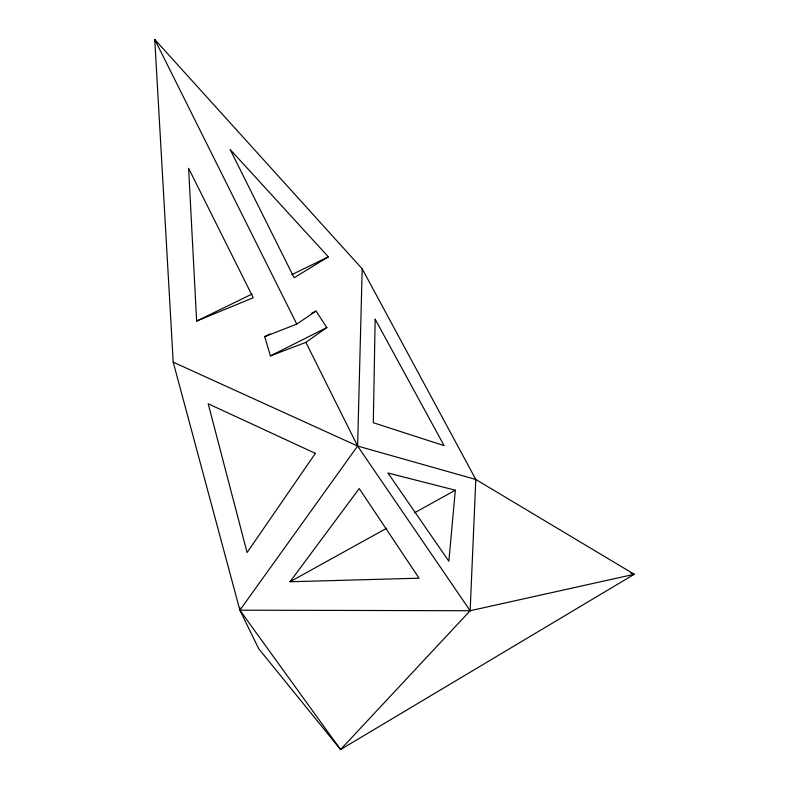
<?xml version="1.0" encoding="UTF-8"?>
<svg xmlns="http://www.w3.org/2000/svg" width="789" height="789" viewBox="0 0 789 789"><rect width="100%" height="100%" fill="white"/><g stroke="black" fill="none" stroke-linecap="round" stroke-linejoin="round"><path stroke-width="1.18" d="M362.2 268.822L357.614 446.041L239.895 610.183L258.674 648.666L340.562 749.55L634.257 574.293L475.806 479.475L357.614 446.041L173.215 362.161L154.743 39.45L362.2 268.822L475.806 479.475L470.145 610.735L340.562 749.55L239.895 610.183L173.215 362.161M455.322 490.206L448.852 561.235L387.941 473.005L455.322 490.206L414.531 512.801M290.027 581.759L359.232 488.559L419.058 578.189L290.027 581.759L386.63 528.255M270.154 333.925L264.7 336.647L270.42 355.898L305.876 342.347L326.824 327.534L316.034 311.073L311.665 313.243M264.7 336.647L296.763 324.082L316.034 311.073M328.352 256.839L294.129 277.767L230.112 149.446L328.352 256.839L291.831 274.651M270.42 355.898L326.824 327.534M196.639 321.064L253.23 297.749L188.61 168.304L196.639 321.064L251.977 294.08M239.866 607.717L239.895 610.183L470.145 610.735L634.257 574.293L630.865 572.903M470.145 610.735L357.614 446.041L305.876 342.347M296.763 324.082L154.743 39.45L155.443 41.807M375.169 319.22L373.305 422.717L444.118 445.647L375.169 319.22M315.383 453.359L247.085 552.537L208.207 403.781L315.383 453.359"/></g></svg>
